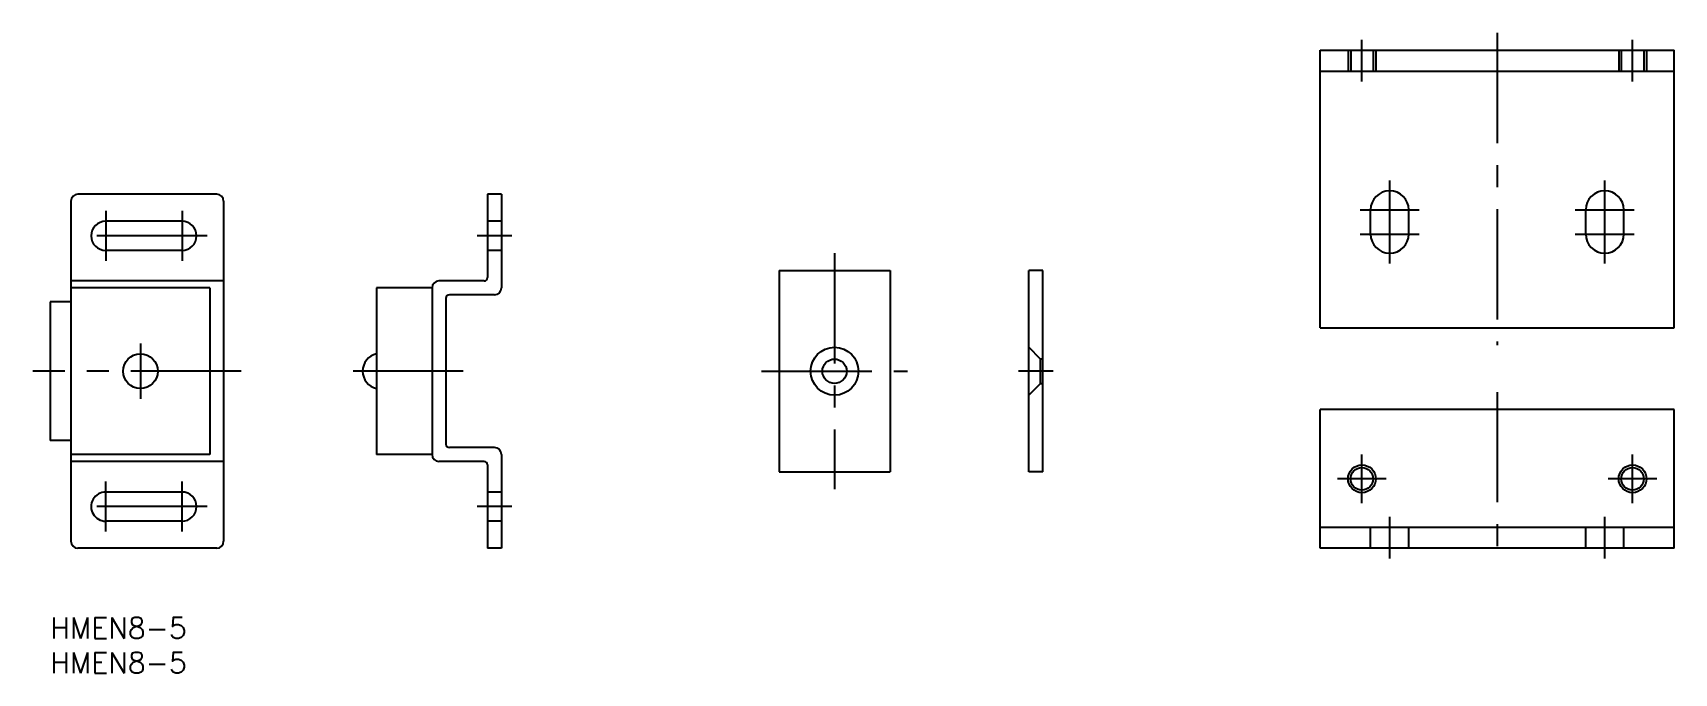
# Model space of a CAD drawing. Extents: x -2 to 234, y -8 to 84.
import ezdxf

# ---------------------------------------------------------------- set-up
doc = ezdxf.new("R2010")
doc.units = 0
doc.header["$LTSCALE"] = 0.5
doc.linetypes.add('CENTER', pattern=[50.8, 31.75, -6.35, 6.35, -6.35])
doc.linetypes.add('DASHED', pattern=[19.05, 12.7, -6.35])
for name, color, linetype in [('MSM_CENTER', 1, 'CENTER'), ('MSM_CONTINUOUS', 7, 'CONTINUOUS'), ('MSM_DASHED', 4, 'DASHED'), ('MSM_NARROW', 5, 'CONTINUOUS'), ('MSM_PART_NUMBER', 7, 'CONTINUOUS')]:
    doc.layers.add(name, color=color, linetype=linetype)
doc.styles.get("Standard").update_dxf_attribs({"font": 'txt.shx', "height": 3, "bigfont": 'bigfont.shx'})

msp = doc.modelspace()

# ---------------------------------------------------------------- linework, layer by layer
at = {"layer": 'MSM_CENTER'}
for p, q in [((189.03, 77.25), (189.03, 83.25)), ((208.53, 84.25), (208.53, 39.25)), ((228.03, 77.25), (228.03, 83.25)), ((193.03, 51), (193.03, 63)), ((224.03, 51), (224.03, 63)), ((8, 58.6), (8, 51.4)), ((19, 58.6), (19, 51.4)), ((188.78, 58.75), (197.28, 58.75)), ((219.78, 58.75), (228.28, 58.75)), ((22.6, 55), (4.4, 55)), ((66.53, 55), (61.53, 55)), ((188.78, 55.25), (197.28, 55.25)), ((219.78, 55.25), (228.28, 55.25)), ((113.03, 52.5), (113.03, 18.5)), ((13, 39.5), (13, 31.5)), ((27.5, 35.5), (-2.5, 35.5)), ((59.53, 35.5), (42.53, 35.5)), ((102.53, 35.5), (123.53, 35.5)), ((144.53, 35.5), (139.53, 35.5)), ((208.53, 32.5), (208.53, 7.5)), ((189.03, 16.5), (189.03, 23.5)), ((228.03, 16.5), (228.03, 23.5)), ((8, 12.4), (8, 19.6)), ((19, 12.4), (19, 19.6)), ((192.53, 20), (185.53, 20)), ((231.53, 20), (224.53, 20)), ((22.6, 16), (4.4, 16)), ((66.53, 16), (61.53, 16)), ((193.03, 8.5), (193.03, 14.5)), ((224.03, 8.5), (224.03, 14.5))]:
    msp.add_line(p, q, dxfattribs=at)
at = {"layer": 'MSM_CONTINUOUS'}
for p, q in [((183.03, 41.75), (183.03, 81.75)), ((183.03, 81.75), (234.03, 81.75)), ((234.03, 41.75), (234.03, 81.75)), ((183.03, 78.75), (234.03, 78.75)), ((3, 60), (3, 11)), ((24, 61), (4, 61)), ((25, 60), (25, 11)), ((63.03, 61), (63.03, 49)), ((65.03, 61), (63.03, 61)), ((65.03, 61), (65.03, 47.5)), ((19, 57.1), (7.99, 57.1)), ((190.28, 55.25), (190.28, 58.75)), ((195.78, 55.25), (195.78, 58.75)), ((221.28, 55.25), (221.28, 58.75)), ((226.78, 55.25), (226.78, 58.75)), ((19, 52.9), (7.99, 52.9)), ((105.03, 50), (105.03, 21)), ((105.03, 50), (121.03, 50)), ((121.03, 50), (121.03, 21)), ((143.03, 50), (141.03, 50)), ((141.03, 21), (141.03, 50)), ((143.03, 21), (143.03, 50)), ((25, 48.5), (3, 48.5)), ((23, 47.5), (3, 47.5)), ((23, 47.5), (23, 23.5)), ((47.03, 47.5), (47.03, 23.5)), ((55.03, 47.5), (47.03, 47.5)), ((55.03, 47.5), (55.03, 23.5)), ((62.53, 48.5), (56.03, 48.5)), ((3, 45.5), (0, 45.5)), ((0, 45.5), (0, 25.5)), ((57.03, 46), (57.03, 25)), ((64.03, 46.5), (57.53, 46.5)), ((183.03, 41.75), (234.03, 41.75)), ((183.03, 10), (183.03, 30)), ((234.03, 30), (183.03, 30)), ((234.03, 10), (234.03, 30)), ((3, 25.5), (0, 25.5)), ((64.03, 24.5), (57.53, 24.5)), ((23, 23.5), (3, 23.5)), ((25, 22.5), (3, 22.5)), ((55.03, 23.5), (47.03, 23.5)), ((62.53, 22.5), (56.03, 22.5)), ((63.03, 22), (63.03, 10)), ((65.03, 23.5), (65.03, 10)), ((105.03, 21), (121.03, 21)), ((143.03, 21), (141.03, 21)), ((19, 18.1), (7.99, 18.1)), ((19, 13.9), (7.99, 13.9)), ((234.03, 13), (183.03, 13)), ((24, 10), (4, 10)), ((65.03, 10), (63.03, 10)), ((234.03, 10), (183.03, 10))]:
    msp.add_line(p, q, dxfattribs=at)
for centre, radius in [((13, 35.5), 2.5), ((113.03, 35.5), 3.45), ((113.03, 35.5), 1.75), ((189.03, 20), 1.62), ((228.03, 20), 1.62)]:
    msp.add_circle(centre, radius, dxfattribs=at)
for centre, radius, start, end in [((193.03, 58.75), 2.75, 0, 180), ((224.03, 58.75), 2.75, 0, 180), ((4, 60), 1, 90, 180), ((24, 60), 1, 0, 90), ((8, 55), 2.1, 90, 270), ((19, 55), 2.1, 270, 90), ((193.03, 55.25), 2.75, 180, 0), ((224.03, 55.25), 2.75, 180, 0), ((56.03, 47.5), 1, 90, 180), ((62.53, 49), 0.5, 270, 0), ((64.03, 47.5), 1, 270, 0), ((57.53, 46), 0.5, 90, 180), ((47.59, 35.5), 2.56, 102.6804, 257.3196), ((57.53, 25), 0.5, 180, 270), ((64.03, 23.5), 1, 0, 90), ((56.03, 23.5), 1, 180, 270), ((62.53, 22), 0.5, 0, 90), ((8, 16), 2.1, 90, 270.0177), ((19, 16), 2.1, 270, 90), ((4, 11), 1, 180, 270), ((24, 11), 1, 270, 360)]:
    msp.add_arc(centre, radius, start, end, dxfattribs=at)
at = {"layer": 'MSM_DASHED'}
for p, q in [((187.03, 81.75), (187.03, 78.75)), ((187.41, 81.75), (187.41, 78.75)), ((190.65, 81.75), (190.65, 78.75)), ((191.03, 81.75), (191.03, 78.75)), ((226.03, 81.75), (226.03, 78.75)), ((226.41, 81.75), (226.41, 78.75)), ((229.65, 81.75), (229.65, 78.75)), ((230.03, 81.75), (230.03, 78.75)), ((65.03, 57.1), (63.03, 57.1)), ((65.03, 52.9), (63.03, 52.9)), ((142.73, 37.25), (141.03, 38.95)), ((142.73, 33.75), (142.73, 37.25)), ((143.03, 37.25), (142.73, 37.25)), ((141.03, 32.05), (142.73, 33.75)), ((142.73, 33.75), (143.03, 33.75)), ((65.03, 18.1), (63.03, 18.1)), ((65.03, 13.9), (63.03, 13.9)), ((190.28, 10), (190.28, 13)), ((195.78, 10), (195.78, 13)), ((221.28, 10), (221.28, 13)), ((226.78, 10), (226.78, 13))]:
    msp.add_line(p, q, dxfattribs=at)
at = {"layer": 'MSM_NARROW'}
for centre in [(189.03, 20), (228.03, 20)]:
    msp.add_circle(centre, 2, dxfattribs=at)

# ---------------------------------------------------------------- texts
at = {"layer": 'MSM_PART_NUMBER'}
for p in [(0, -3), (0, -8)]:
    msp.add_text('HMEN8-5', height=3, dxfattribs=at).set_placement(p)

doc.saveas('drawing.dxf')
